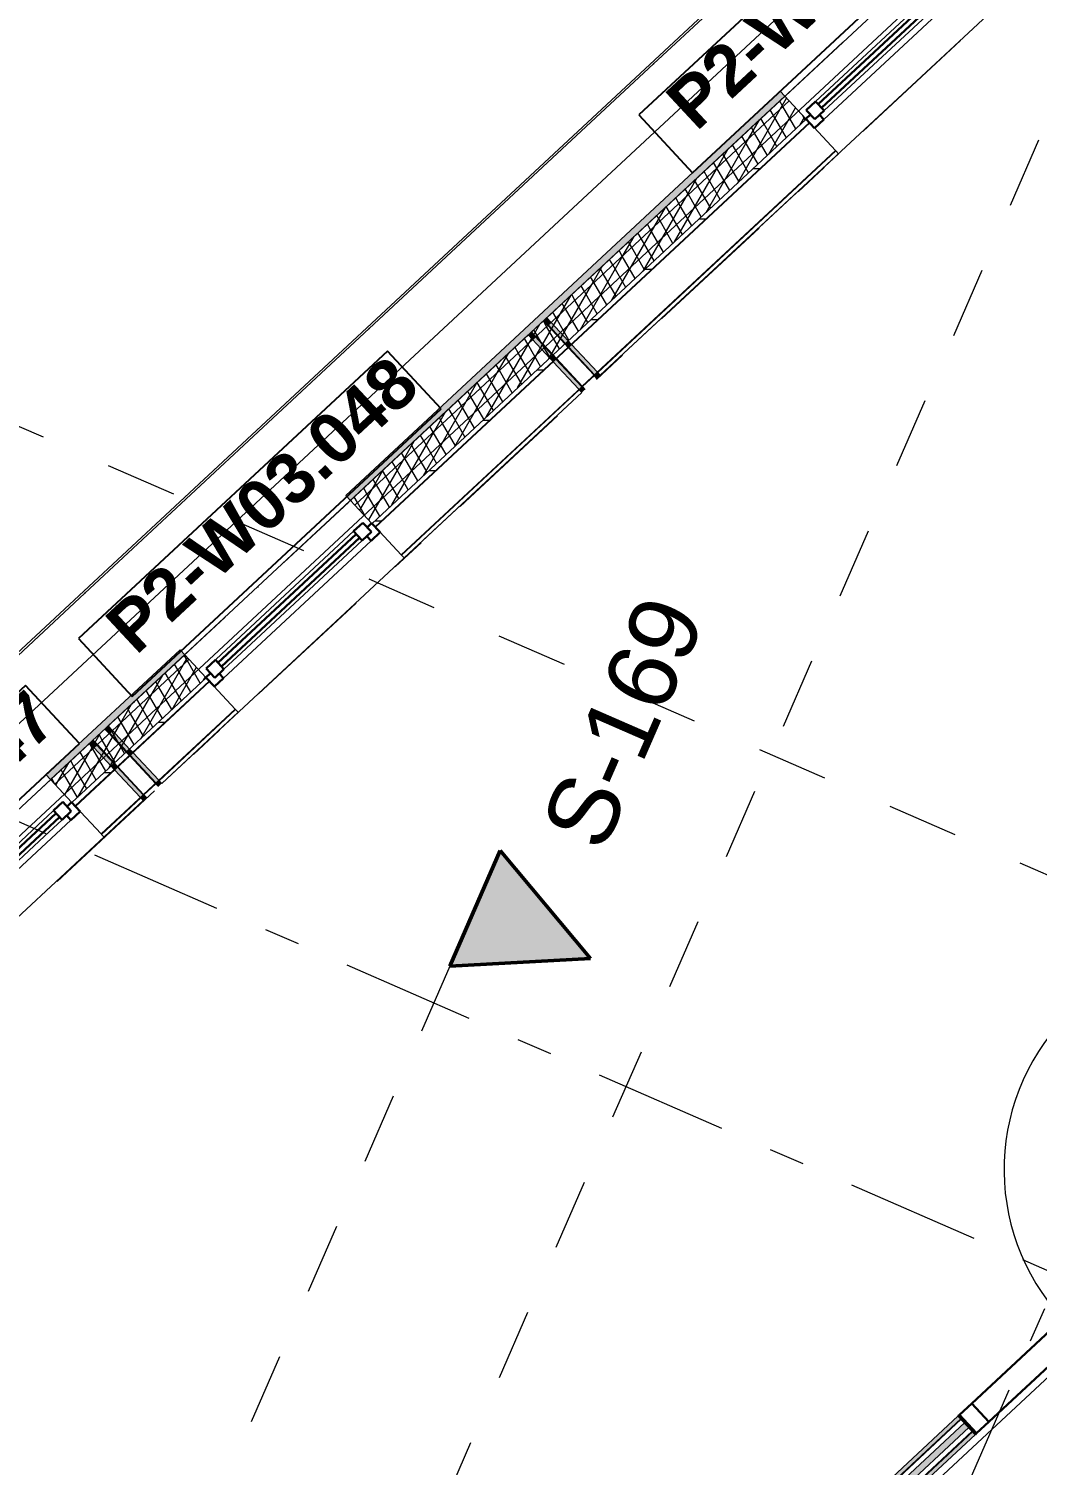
# Model space of a CAD drawing. Header units: millimetres. Extents: x -50172 to 162135, y -142603 to 4572.
# Drawn here: x -23865 to -19858, y -25751 to -20045 of the extents above; entities that cross this region are included whole.
import ezdxf
from ezdxf.enums import TextEntityAlignment as Align

# ---------------------------------------------------------------- set-up
doc = ezdxf.new("R2010")
doc.units = ezdxf.units.MM
doc.header["$MEASUREMENT"] = 0
for name, pattern in [('Dashed', [564.444447, 282.222223, -282.222223]), ('Dot & Dashed', [670.277762, 352.777767, -176.388884, 0, -141.111112]), ('Double Dashed', [1093.611073, 529.166651, -211.666656, 141.111112, -211.666656])]:
    doc.linetypes.add(name, pattern=pattern)
for name, color, linetype in [('A-25-M_Curtain_Wall', 7, 'Continuous'), ('A-25-M_Wall_Ext', 7, 'Continuous'), ('A-95-MC_Marker_Section_P2.Marker', 7, 'Continuous'), ('New_A-05-M_Gross_Int_Circulation', 7, 'Continuous'), ('New_A-15-MG_Structural_Grid_Phase_2', 7, 'Continuous'), ('New_A-20-M_Floor_Slab', 7, 'Continuous'), ('New_A-25-M_Curtain_Wall', 7, 'Continuous'), ('New_A-25-M_Wall_Ext', 7, 'Continuous'), ('New_A-25-M_Wall_Int', 7, 'Continuous'), ('New_ArchiCAD Doors', 7, 'Continuous'), ('New_ArchiCAD Window Markers', 7, 'Continuous'), ('New_ArchiCAD Windows', 7, 'Continuous')]:
    doc.layers.add(name, color=color, linetype=linetype)
for name, color, linetype, lineweight, true_color in [('A-25-M_Curtain_Wall_Pen_No__69', 7, 'Continuous', 20, 0x606060), ('A-95-MC_Marker_Section_P2.Marker_Pen_No__25', 7, 'Continuous', 50, 0x2a2a2a), ('New_A-05-M_Gross_Int_Circulation_Pen_No__74', 7, 'Continuous', 20, 0x606060), ('New_A-15-MG_Structural_Grid_Phase_2_Pen_No__222', 7, 'Continuous', 13, 0x65af33), ('New_A-25-M_Wall_Ext_Pen_No__107', 7, 'Continuous', 15, 0xa6a6a6), ('New_A-25-M_Wall_Int_Pen_No__107', 7, 'Continuous', 15, 0xa6a6a6), ('New_ArchiCAD Doors_Pen_No__43', 7, 'Continuous', 30, 0x444444), ('New_ArchiCAD Doors_Pen_No__63', 7, 'Continuous', 20, 0x606060), ('New_ArchiCAD Windows_Pen_No__23', 7, 'Continuous', 30, 0x2a2a2a)]:
    doc.layers.add(name, color=color, linetype=linetype, lineweight=lineweight, true_color=true_color)
for name, color, linetype, lineweight in [('A-25-M_Curtain_Wall_Pen_No__90', 8, 'Continuous', 20), ('A-25-M_Wall_Ext_Pen_No__87', 8, 'Continuous', 20), ('A-95-MC_Marker_Section_P2.Marker_Pen_No__1', 7, 'Continuous', 13), ('A-95-MC_Marker_Section_P2.Marker_Pen_No__6', 7, 'Continuous', 35), ('New_A-20-M_Floor_Slab_Pen_No__89', 8, 'Continuous', 20), ('New_A-25-M_Curtain_Wall_Pen_No__87', 8, 'Continuous', 20), ('New_A-25-M_Wall_Ext_Pen_No__1', 7, 'Continuous', 13), ('New_A-25-M_Wall_Int_Pen_No__1', 7, 'Continuous', 13), ('New_ArchiCAD Doors_Pen_No__1', 7, 'Continuous', 13), ('New_ArchiCAD Window Markers_Pen_No__1', 7, 'Continuous', 13), ('New_ArchiCAD Window Markers_Pen_No__5', 7, 'Continuous', 25), ('New_ArchiCAD Windows_Pen_No__1', 7, 'Continuous', 13), ('New_ArchiCAD Windows_Pen_No__101', 252, 'Continuous', 15), ('New_ArchiCAD Windows_Pen_No__3', 7, 'Continuous', 18), ('New_ArchiCAD Zone Stamps_Pen_No__6', 7, 'Continuous', 35)]:
    doc.layers.add(name, color=color, linetype=linetype, lineweight=lineweight)
doc.styles.add('GENERATED_STYLE_1', font='')
doc.styles.add('GENERATED_STYLE_3', font='')
doc.styles.add('GENERATED_STYLE_4', font='')
doc.styles.get('GENERATED_STYLE_1').set_extended_font_data('Arial', bold=True)
doc.styles.get('GENERATED_STYLE_3').set_extended_font_data('Arial')
doc.styles.get('GENERATED_STYLE_4').set_extended_font_data('Swis721 BT')
pattern_1 = [(60, (0, 0), (-43.30127, 25), []), (120, (0, 0), (43.30127, 25), [])]
pattern_2 = [(0, (0, 0), (0, 200), [])]
pattern_3 = [(222.9401, (0, 0), (-117.9931, 126.7976), [0, -100]), (222.9401, (22.4, -97.46), (-117.9931, 126.7976), [0, -100])]

# ---------------------------------------------------------------- blocks, each defined once
blk = doc.blocks.new('Corridor 02-Third_INB 3152_2_1', base_point=(-27291.1, -30973.4))
at = {"layer": 'New_A-05-M_Gross_Int_Circulation_Pen_No__74', "linetype": 'Continuous'}
blk.add_line((-6645.4, -13146), (-25292.6, -30497.4), dxfattribs=at)
at = {"layer": 'New_ArchiCAD Zone Stamps_Pen_No__6'}
for tag, height, style, p in [('ROOM_NAME', 250, 'GENERATED_STYLE_1', (-28123.9, -29413.8)), ('zoneNameLine2', 250, 'GENERATED_STYLE_1', (-28312.4, -29846)), ('ROOM_NUMBER', 200, 'GENERATED_STYLE_3', (-28500.8, -30266.7)), ('measuredAreaCode', 200, 'GENERATED_STYLE_3', (-28657.8, -30626.8)), ('ROOM_HOLES_PRM', 200, 'GENERATED_STYLE_3', (-28350.4, -30760.8)), ('DUMMY_649', 200, 'GENERATED_STYLE_3', (-27721.3, -31035.2)), ('DUMMY_650', 133.3, 'GENERATED_STYLE_3', (-27442, -31141.7))]:
    blk.add_attdef(tag, text='', height=height, rotation=336.4404, dxfattribs=dict(at, style=style)).set_placement(p, align=Align.TOP_LEFT)
blk = doc.blocks.new('Slab_1_1', base_point=(-21949.4, -20986.7))
at = {"layer": 'New_A-20-M_Floor_Slab_Pen_No__89', "linetype": 'Continuous', "flags": 128}
blk.add_lwpolyline([(19341.1, -30335.3), (2041.7, -22791.9), (9993.6, -4555.7), (6071.3, -2845.4), (6261, -2410.4), (4700.2, -1729.9), (4510.6, -2164.8), (4033.4, -1956.7), (2040.8, -6526.2), (-3151, -4262.3), (-10733.6, -11317.1), (-11116.4, -10905.7), (-21949.5, -20986.6), (-21949.4, -20986.7), (-35033.8, -33162.5)], dxfattribs=at)
blk = doc.blocks.new('Curtain Wall_5_1')
at = {"layer": 'New_A-25-M_Curtain_Wall_Pen_No__87', "linetype": 'Continuous'}
for p, q in [((-21382.9, -20184.9), (-20253.3, -19133.7)), ((-22512.4, -21236), (-21382.9, -20184.9)), ((-23642, -22287.2), (-22512.4, -21236)), ((-24771.6, -23338.3), (-23642, -22287.2))]:
    blk.add_line(p, q, dxfattribs=at)
for p in [(-21382.9, -20184.9), (-22512.4, -21236), (-23642, -22287.2)]:
    blk.add_point(p, dxfattribs=at)
blk = doc.blocks.new('*X368')
at = {"layer": 'New_A-25-M_Wall_Int_Pen_No__107', "linetype": 'Continuous'}
blk.add_hatch(color=256, dxfattribs=at).paths.add_polyline_path([(-20147.3, -25582.3), (-21121, -26488.3), (-21103.9, -26506.6), (-20130.3, -25600.6)])
blk = doc.blocks.new('Door with Sidelight on Side 2 19_4')
at = {"layer": 'New_ArchiCAD Doors_Pen_No__1', "linetype": 'Continuous'}
for p, q in [((-755, 0), (-755, -15)), ((755, 0), (755, -15)), ((-755, -15), (-755, -18)), ((-755, -18), (-755, -37)), ((-755, -37), (-755, -62)), ((755, -15), (755, -18)), ((755, -18), (755, -37)), ((755, -37), (755, -62)), ((-755, -62), (-755, -82)), ((-755, -82), (-755, -85)), ((-755, -85), (-755, -100)), ((755, -62), (755, -82)), ((755, -82), (755, -85)), ((755, -85), (755, -100))]:
    blk.add_line(p, q, dxfattribs=at)
at = {"layer": 'New_ArchiCAD Doors_Pen_No__43', "linetype": 'Continuous'}
for p, q in [((-748, 0), (-755, 0)), ((-755, 0), (-755, -100)), ((-682, 0), (-748, 0)), ((-748, 0), (-748, -100)), ((-254, 0), (-682, 0)), ((-682, 0), (-682, -100)), ((-682, -100), (-682, 0)), ((-254, -100), (-254, 0)), ((-188, 0), (-254, 0)), ((-254, 0), (-254, -100)), ((-188, -100), (-188, 0)), ((748, 0), (682, 0)), ((682, 0), (682, -100)), ((748, 0), (755, 0)), ((748, -100), (748, 0)), ((755, 0), (755, -100)), ((-748, -100), (-755, -100)), ((-748, -100), (-682, -100)), ((-682, -100), (-254, -100)), ((-254, -100), (-188, -100)), ((682, -100), (748, -100)), ((748, -100), (755, -100))]:
    blk.add_line(p, q, dxfattribs=at)
at = {"layer": 'New_ArchiCAD Doors_Pen_No__63', "linetype": 'Continuous'}
blk.add_line((682, 0), (682, 870), dxfattribs=at)
blk.add_arc((682, 0), 870, 90, 180, dxfattribs=at)
blk = doc.blocks.new('Wall_36_1', base_point=(-25323.7, -30348.4))
at = {"layer": 'New_A-25-M_Wall_Int_Pen_No__107', "linetype": 'Continuous'}
for points in [[(-20172.5, -25555.2), (-20615.4, -25967.3), (-20605.2, -25978.3), (-20162.3, -25566.2)], [(-21088.3, -26523.5), (-21078, -26534.4), (-20104.4, -25628.4), (-20114.6, -25617.4)]]:
    blk.add_hatch(color=256, dxfattribs=at).paths.add_polyline_path(points)
at = {"layer": 'New_A-25-M_Wall_Int_Pen_No__107', "linetype": 'Continuous', "lineweight": 0, "true_color": 0x535353}
for points in [[(-20116.6, -25615.2), (-21090.3, -26521.3), (-21088.3, -26523.5), (-20114.6, -25617.4)], [(-20162.3, -25566.2), (-20616.2, -25988.5), (-20614.1, -25990.7), (-20160.2, -25568.4)]]:
    blk.add_hatch(color=251, dxfattribs=at).paths.add_polyline_path(points)
at = {"layer": 'New_A-25-M_Wall_Int_Pen_No__1', "linetype": 'Continuous'}
for p, q in [((-20172.5, -25555.2), (-20162.3, -25566.2)), ((-21121, -26488.3), (-20147.3, -25582.3)), ((-21103.9, -26506.6), (-20130.3, -25600.6)), ((-21090.3, -26521.3), (-20116.6, -25615.2)), ((-21088.3, -26523.5), (-20114.6, -25617.4)), ((-20614.1, -25990.7), (-20160.2, -25568.4)), ((-20605.2, -25978.3), (-20162.3, -25566.2)), ((-20162.3, -25566.2), (-20160.2, -25568.4)), ((-20160.2, -25568.4), (-20147.3, -25582.3)), ((-20147.3, -25582.3), (-20130.3, -25600.6)), ((-20130.3, -25600.6), (-20116.6, -25615.2)), ((-20116.6, -25615.2), (-20114.6, -25617.4)), ((-20114.6, -25617.4), (-20104.4, -25628.4))]:
    blk.add_line(p, q, dxfattribs=at)
at = {"layer": 'New_A-25-M_Wall_Int_Pen_No__1', "linetype": 'Continuous', "flags": 128}
for points in [[(-20172.5, -25555.2), (-20615.4, -25967.3)], [(-21078, -26534.4), (-20104.4, -25628.4)]]:
    blk.add_lwpolyline(points, dxfattribs=at)
at = {"layer": 'New_A-25-M_Wall_Int', "color": 250, "lineweight": 50, "true_color": 0x2a2a2a}
blk.add_blockref('*X368', (0, 0), dxfattribs=at)
at = {"layer": 'New_ArchiCAD Doors', "color": 251, "linetype": 'Continuous', "lineweight": 20, "true_color": 0x606060, "zscale": 1000, "rotation": 42.93845664641172}
blk.add_blockref('Door with Sidelight on Side 2 19_4', (-19619.8, -25040.9), dxfattribs=at)
blk = doc.blocks.new('Wall_211_1', base_point=(-34937.8, -33412.1))
at = {"layer": 'New_A-25-M_Wall_Ext_Pen_No__107', "linetype": 'Continuous', "lineweight": 0, "true_color": 0x535353}
for points in [[(-21803.2, -21223.7), (-21801, -21221.6), (-21818, -21203.3), (-21820.2, -21205.4)], [(-21735.1, -21296.9), (-21732.9, -21294.8), (-21801, -21221.6), (-21803.2, -21223.7)], [(-21852.3, -21269.3), (-21850.1, -21267.3), (-21867.1, -21249), (-21869.3, -21251)], [(-21784.1, -21342.5), (-21781.9, -21340.5), (-21850.1, -21267.3), (-21852.3, -21269.3)], [(-21771.9, -21355.7), (-21769.7, -21353.7), (-21781.9, -21340.5), (-21784.1, -21342.5)], [(-21722.8, -21310.1), (-21720.6, -21308), (-21732.9, -21294.8), (-21735.1, -21296.9)], [(-21721.5, -21311.5), (-21719.3, -21309.5), (-21720.6, -21308), (-21722.8, -21310.1)], [(-21619.3, -21421.3), (-21617.1, -21419.3), (-21719.3, -21309.5), (-21721.5, -21311.5)], [(-21770.5, -21357.2), (-21768.3, -21355.1), (-21769.7, -21353.7), (-21771.9, -21355.7)], [(-21668.3, -21467), (-21666.1, -21464.9), (-21768.3, -21355.1), (-21770.5, -21357.2)], [(-21617.9, -21422.8), (-21615.7, -21420.8), (-21617.1, -21419.3), (-21619.3, -21421.3)], [(-21607.7, -21433.8), (-21605.5, -21431.7), (-21615.7, -21420.8), (-21617.9, -21422.8)], [(-21667, -21468.5), (-21664.8, -21466.4), (-21666.1, -21464.9), (-21668.3, -21467)], [(-21656.7, -21479.4), (-21654.5, -21477.4), (-21664.8, -21466.4), (-21667, -21468.5)], [(-23545.5, -22845), (-23543.3, -22843), (-23560.4, -22824.7), (-23562.6, -22826.7)], [(-23594.6, -22890.7), (-23592.4, -22888.6), (-23609.4, -22870.3), (-23611.6, -22872.4)], [(-23477.4, -22918.2), (-23475.2, -22916.2), (-23543.3, -22843), (-23545.5, -22845)], [(-23526.4, -22963.9), (-23524.2, -22961.8), (-23592.4, -22888.6), (-23594.6, -22890.7)], [(-23465.1, -22931.4), (-23462.9, -22929.4), (-23475.2, -22916.2), (-23477.4, -22918.2)], [(-23463.8, -22932.9), (-23461.6, -22930.8), (-23462.9, -22929.4), (-23465.1, -22931.4)], [(-23361.6, -23042.7), (-23359.4, -23040.6), (-23461.6, -22930.8), (-23463.8, -22932.9)], [(-23514.2, -22977), (-23512, -22975), (-23524.2, -22961.8), (-23526.4, -22963.9)], [(-23512.8, -22978.5), (-23510.6, -22976.5), (-23512, -22975), (-23514.2, -22977)], [(-23410.6, -23088.3), (-23408.4, -23086.3), (-23510.6, -22976.5), (-23512.8, -22978.5)], [(-23360.2, -23044.1), (-23358, -23042.1), (-23359.4, -23040.6), (-23361.6, -23042.7)], [(-23350, -23055.1), (-23347.8, -23053.1), (-23358, -23042.1), (-23360.2, -23044.1)], [(-23409.3, -23089.8), (-23407.1, -23087.7), (-23408.4, -23086.3), (-23410.6, -23088.3)], [(-23399.1, -23100.8), (-23396.9, -23098.7), (-23407.1, -23087.7), (-23409.3, -23089.8)]]:
    blk.add_hatch(color=251, dxfattribs=at).paths.add_polyline_path(points)
at = {"layer": 'New_A-25-M_Wall_Ext_Pen_No__107', "linetype": 'Continuous'}
for points in [[(-21801, -21221.6), (-21790, -21211.4), (-21807.1, -21193.1), (-21818, -21203.3)], [(-21732.9, -21294.8), (-21721.9, -21284.6), (-21790, -21211.4), (-21801, -21221.6)], [(-21863.2, -21279.5), (-21852.3, -21269.3), (-21869.3, -21251), (-21880.3, -21261.2)], [(-21795.1, -21352.8), (-21784.1, -21342.5), (-21852.3, -21269.3), (-21863.2, -21279.5)], [(-21720.6, -21308), (-21709.6, -21297.8), (-21721.9, -21284.6), (-21732.9, -21294.8)], [(-21719.3, -21309.5), (-21708.3, -21299.3), (-21709.6, -21297.8), (-21720.6, -21308)], [(-21617.1, -21419.3), (-21606.1, -21409.1), (-21708.3, -21299.3), (-21719.3, -21309.5)], [(-21782.8, -21365.9), (-21771.9, -21355.7), (-21784.1, -21342.5), (-21795.1, -21352.8)], [(-21781.5, -21367.4), (-21770.5, -21357.2), (-21771.9, -21355.7), (-21782.8, -21365.9)], [(-21679.3, -21477.2), (-21668.3, -21467), (-21770.5, -21357.2), (-21781.5, -21367.4)], [(-21615.7, -21420.8), (-21604.7, -21410.5), (-21606.1, -21409.1), (-21617.1, -21419.3)], [(-21605.5, -21431.7), (-21594.5, -21421.5), (-21604.7, -21410.5), (-21615.7, -21420.8)], [(-21677.9, -21478.7), (-21667, -21468.5), (-21668.3, -21467), (-21679.3, -21477.2)], [(-21667.7, -21489.6), (-21656.7, -21479.4), (-21667, -21468.5), (-21677.9, -21478.7)], [(-23543.3, -22843), (-23532.3, -22832.8), (-23549.4, -22814.5), (-23560.4, -22824.7)], [(-23605.5, -22900.9), (-23594.6, -22890.7), (-23611.6, -22872.4), (-23622.6, -22882.6)], [(-23475.2, -22916.2), (-23464.2, -22906), (-23532.3, -22832.8), (-23543.3, -22843)], [(-23537.4, -22974.1), (-23526.4, -22963.9), (-23594.6, -22890.7), (-23605.5, -22900.9)], [(-23462.9, -22929.4), (-23452, -22919.1), (-23464.2, -22906), (-23475.2, -22916.2)], [(-23461.6, -22930.8), (-23450.6, -22920.6), (-23452, -22919.1), (-23462.9, -22929.4)], [(-23359.4, -23040.6), (-23348.4, -23030.4), (-23450.6, -22920.6), (-23461.6, -22930.8)], [(-23525.2, -22987.3), (-23514.2, -22977), (-23526.4, -22963.9), (-23537.4, -22974.1)], [(-23523.8, -22988.7), (-23512.8, -22978.5), (-23514.2, -22977), (-23525.2, -22987.3)], [(-23421.6, -23098.5), (-23410.6, -23088.3), (-23512.8, -22978.5), (-23523.8, -22988.7)], [(-23358, -23042.1), (-23347, -23031.9), (-23348.4, -23030.4), (-23359.4, -23040.6)], [(-23347.8, -23053.1), (-23336.8, -23042.9), (-23347, -23031.9), (-23358, -23042.1)], [(-23420.3, -23100), (-23409.3, -23089.8), (-23410.6, -23088.3), (-23421.6, -23098.5)], [(-23410, -23111), (-23399.1, -23100.8), (-23409.3, -23089.8), (-23420.3, -23100)]]:
    blk.add_hatch(color=256, dxfattribs=at).paths.add_polyline_path(points)
at = {"layer": 'A-25-M_Wall_Ext_Pen_No__87', "linetype": 'Continuous', "flags": 128}
for points in [[(-20137.9, -19639.9), (-21807.1, -21193.1)], [(-21594.5, -21421.5), (-19925.4, -19868.3)], [(-21880.3, -21261.2), (-23549.4, -22814.5)], [(-23336.8, -23042.9), (-21667.7, -21489.6)], [(-23622.6, -22882.6), (-25284.4, -24429)], [(-25071.8, -24657.4), (-23410, -23111)]]:
    blk.add_lwpolyline(points, dxfattribs=at)
at = {"layer": 'New_A-25-M_Wall_Ext_Pen_No__1', "linetype": 'Continuous'}
for p, q in [((-21803.2, -21223.7), (-21820.2, -21205.4)), ((-21801, -21221.6), (-21818, -21203.3)), ((-21790, -21211.4), (-21807.1, -21193.1)), ((-21735.1, -21296.9), (-21803.2, -21223.7)), ((-21732.9, -21294.8), (-21801, -21221.6)), ((-21721.9, -21284.6), (-21790, -21211.4)), ((-21880.3, -21261.2), (-21863.2, -21279.5)), ((-21869.3, -21251), (-21852.3, -21269.3)), ((-21850.1, -21267.3), (-21867.1, -21249)), ((-21863.2, -21279.5), (-21795.1, -21352.8)), ((-21852.3, -21269.3), (-21784.1, -21342.5)), ((-21781.9, -21340.5), (-21850.1, -21267.3)), ((-21709.6, -21297.8), (-21721.9, -21284.6)), ((-21769.7, -21353.7), (-21781.9, -21340.5)), ((-21722.8, -21310.1), (-21735.1, -21296.9)), ((-21720.6, -21308), (-21732.9, -21294.8)), ((-21721.5, -21311.5), (-21722.8, -21310.1)), ((-21619.3, -21421.3), (-21721.5, -21311.5)), ((-21719.3, -21309.5), (-21720.6, -21308)), ((-21617.1, -21419.3), (-21719.3, -21309.5)), ((-21708.3, -21299.3), (-21709.6, -21297.8)), ((-21606.1, -21409.1), (-21708.3, -21299.3)), ((-21795.1, -21352.8), (-21782.8, -21365.9)), ((-21784.1, -21342.5), (-21771.9, -21355.7)), ((-21782.8, -21365.9), (-21781.5, -21367.4)), ((-21781.5, -21367.4), (-21679.3, -21477.2)), ((-21771.9, -21355.7), (-21770.5, -21357.2)), ((-21770.5, -21357.2), (-21668.3, -21467)), ((-21768.3, -21355.1), (-21769.7, -21353.7)), ((-21666.1, -21464.9), (-21768.3, -21355.1)), ((-21617.9, -21422.8), (-21619.3, -21421.3)), ((-21607.7, -21433.8), (-21617.9, -21422.8)), ((-21615.7, -21420.8), (-21617.1, -21419.3)), ((-21605.5, -21431.7), (-21615.7, -21420.8)), ((-21604.7, -21410.5), (-21606.1, -21409.1)), ((-21594.5, -21421.5), (-21604.7, -21410.5)), ((-21679.3, -21477.2), (-21677.9, -21478.7)), ((-21677.9, -21478.7), (-21667.7, -21489.6)), ((-21668.3, -21467), (-21667, -21468.5)), ((-21667, -21468.5), (-21656.7, -21479.4)), ((-21664.8, -21466.4), (-21666.1, -21464.9)), ((-21654.5, -21477.4), (-21664.8, -21466.4)), ((-23543.3, -22843), (-23560.4, -22824.7)), ((-23532.3, -22832.8), (-23549.4, -22814.5)), ((-23611.6, -22872.4), (-23594.6, -22890.7)), ((-23592.4, -22888.6), (-23609.4, -22870.3)), ((-23545.5, -22845), (-23562.6, -22826.7)), ((-23477.4, -22918.2), (-23545.5, -22845)), ((-23475.2, -22916.2), (-23543.3, -22843)), ((-23464.2, -22906), (-23532.3, -22832.8)), ((-23622.6, -22882.6), (-23605.5, -22900.9)), ((-23605.5, -22900.9), (-23537.4, -22974.1)), ((-23594.6, -22890.7), (-23526.4, -22963.9)), ((-23524.2, -22961.8), (-23592.4, -22888.6)), ((-23465.1, -22931.4), (-23477.4, -22918.2)), ((-23462.9, -22929.4), (-23475.2, -22916.2)), ((-23463.8, -22932.9), (-23465.1, -22931.4)), ((-23452, -22919.1), (-23464.2, -22906)), ((-23361.6, -23042.7), (-23463.8, -22932.9)), ((-23461.6, -22930.8), (-23462.9, -22929.4)), ((-23359.4, -23040.6), (-23461.6, -22930.8)), ((-23450.6, -22920.6), (-23452, -22919.1)), ((-23348.4, -23030.4), (-23450.6, -22920.6)), ((-23537.4, -22974.1), (-23525.2, -22987.3)), ((-23526.4, -22963.9), (-23514.2, -22977)), ((-23525.2, -22987.3), (-23523.8, -22988.7)), ((-23512, -22975), (-23524.2, -22961.8)), ((-23523.8, -22988.7), (-23421.6, -23098.5)), ((-23514.2, -22977), (-23512.8, -22978.5)), ((-23512.8, -22978.5), (-23410.6, -23088.3)), ((-23510.6, -22976.5), (-23512, -22975)), ((-23408.4, -23086.3), (-23510.6, -22976.5)), ((-23360.2, -23044.1), (-23361.6, -23042.7)), ((-23350, -23055.1), (-23360.2, -23044.1)), ((-23358, -23042.1), (-23359.4, -23040.6)), ((-23347.8, -23053.1), (-23358, -23042.1)), ((-23347, -23031.9), (-23348.4, -23030.4)), ((-23336.8, -23042.9), (-23347, -23031.9)), ((-23421.6, -23098.5), (-23420.3, -23100)), ((-23420.3, -23100), (-23410, -23111)), ((-23410.6, -23088.3), (-23409.3, -23089.8)), ((-23409.3, -23089.8), (-23399.1, -23100.8)), ((-23407.1, -23087.7), (-23408.4, -23086.3)), ((-23396.9, -23098.7), (-23407.1, -23087.7))]:
    blk.add_line(p, q, dxfattribs=at)
blk = doc.blocks.new('Standard grid marker_21')
at = {"layer": 'New_A-15-MG_Structural_Grid_Phase_2_Pen_No__222', "linetype": 'Double Dashed'}
blk.add_line((2642.7, 0), (48997.9, 0), dxfattribs=at)
at = {"layer": 'New_A-15-MG_Structural_Grid_Phase_2_Pen_No__222', "style": 'GENERATED_STYLE_4'}
blk.add_attdef('AC_MarkerText_1', text='', height=350, rotation=113.5, dxfattribs=at).set_placement((-500, -1294.1), align=Align.MIDDLE_CENTER)
blk = doc.blocks.new('Beam_5_1', base_point=(-34630.1, -33125.7))
at = {"layer": 'A-25-M_Curtain_Wall_Pen_No__69', "linetype": 'Dot & Dashed'}
blk.add_line((-34630.1, -33125.7), (-10910.7, -11053.4), dxfattribs=at)
at = {"layer": 'A-25-M_Curtain_Wall_Pen_No__90', "linetype": 'Continuous'}
for p, q in [((-34942.9, -32791.2), (-11222.7, -10718.1)), ((-34575.8, -33183.7), (-10856.6, -11111.5))]:
    blk.add_line(p, q, dxfattribs=at)
blk = doc.blocks.new('Window 19_7')
at = {"layer": 'New_ArchiCAD Windows_Pen_No__1', "linetype": 'Continuous'}
for p, q in [((-450, 150), (-450, 123)), ((-450, 123), (-450, 98)), ((450, 123), (450, 150)), ((450, 98), (450, 123)), ((-450, 98), (-450, 0)), ((450, 0), (450, 98)), ((-450, 0), (-450, -2)), ((-450, -2), (-450, -20)), ((-450, -20), (-450, -22)), ((-450, -22), (-450, -172)), ((450, -2), (450, 0)), ((450, -20), (450, -2)), ((450, -22), (450, -20)), ((450, -172), (450, -22)), ((-450, -172), (-450, -174)), ((-450, -174), (-450, -189)), ((450, -174), (450, -172)), ((450, -189), (450, -174))]:
    blk.add_line(p, q, dxfattribs=at)
at = {"layer": 'New_ArchiCAD Windows_Pen_No__101', "linetype": 'Continuous'}
for p, q in [((-342, 25), (-373.9, 25)), ((375, 25), (-290.9, 25)), ((-400, -50), (400, -50)), ((375, -25), (-279.9, -25))]:
    blk.add_line(p, q, dxfattribs=at)
at = {"layer": 'New_ArchiCAD Windows_Pen_No__23', "linetype": 'Continuous'}
for p, q in [((-425, 0), (-450, 0)), ((-425, 25), (-425, -25)), ((-375, 25), (-425, 25)), ((-375, -25), (-375, 25)), ((375, 10), (-375, 10)), ((375, 25), (375, -25)), ((425, 25), (375, 25)), ((425, -25), (425, 25)), ((-450, 0), (-450, -50)), ((-450, -50), (-400, -50)), ((-425, -25), (-375, -25)), ((-400, -50), (-400, -25)), ((-375, -10), (375, -10)), ((375, -25), (425, -25)), ((400, -25), (400, -50)), ((400, -50), (450, -50)), ((450, 0), (425, 0)), ((450, -50), (450, 0))]:
    blk.add_line(p, q, dxfattribs=at)
at = {"layer": 'New_ArchiCAD Windows_Pen_No__3', "linetype": 'Continuous'}
for p, q in [((-375, 25), (-373.9, 25)), ((-342, 25), (-290.9, 25)), ((-375, -25), (-279.9, -25))]:
    blk.add_line(p, q, dxfattribs=at)
blk = doc.blocks.new('Window Stamp 18_11')
at = {"layer": 'New_ArchiCAD Window Markers_Pen_No__5', "linetype": 'Continuous'}
for p, q in [((925.5, -339), (-751.6, -339)), ((-751.6, -339), (-751.6, -653.3)), ((925.5, -339), (-751.6, -339)), ((925.5, -653.3), (925.5, -339)), ((-751.6, -653.3), (925.5, -653.3))]:
    blk.add_line(p, q, dxfattribs=at)
at = {"layer": 'New_ArchiCAD Window Markers_Pen_No__1', "style": 'GENERATED_STYLE_1'}
blk.add_attdef('AC_WIDO_ID', text='', height=200, rotation=180, dxfattribs=at).set_placement((849.3, -273.9), align=Align.BOTTOM_LEFT)
blk = doc.blocks.new('Window 19_8')
at = {"layer": 'New_ArchiCAD Windows_Pen_No__1', "linetype": 'Continuous'}
for p, q in [((-450, 123), (-450, 150)), ((-450, 98), (-450, 123)), ((450, 150), (450, 123)), ((450, 123), (450, 98)), ((-450, 0), (-450, 98)), ((450, 98), (450, 0)), ((450, 0), (450, -2)), ((-450, -2), (-450, 0)), ((-450, -20), (-450, -2)), ((-450, -22), (-450, -20)), ((-450, -172), (-450, -22)), ((450, -2), (450, -20)), ((450, -20), (450, -22)), ((450, -22), (450, -172)), ((-450, -174), (-450, -172)), ((-450, -189), (-450, -174)), ((450, -172), (450, -174)), ((450, -174), (450, -189))]:
    blk.add_line(p, q, dxfattribs=at)
at = {"layer": 'New_ArchiCAD Windows_Pen_No__101', "linetype": 'Continuous'}
for p, q in [((-342, 25), (-373.9, 25)), ((375, 25), (-290.9, 25)), ((-400, -50), (400, -50)), ((375, -25), (-279.9, -25))]:
    blk.add_line(p, q, dxfattribs=at)
at = {"layer": 'New_ArchiCAD Windows_Pen_No__23', "linetype": 'Continuous'}
for p, q in [((-425, -25), (-425, 25)), ((-425, 25), (-375, 25)), ((-375, 25), (-375, -25)), ((-375, 10), (375, 10)), ((375, -25), (375, 25)), ((375, 25), (425, 25)), ((425, 25), (425, -25)), ((-450, -50), (-450, 0)), ((-450, 0), (-425, 0)), ((-400, -50), (-450, -50)), ((-375, -25), (-425, -25)), ((-400, -25), (-400, -50)), ((375, -10), (-375, -10)), ((425, -25), (375, -25)), ((400, -50), (400, -25)), ((450, -50), (400, -50)), ((425, 0), (450, 0)), ((450, 0), (450, -50))]:
    blk.add_line(p, q, dxfattribs=at)
at = {"layer": 'New_ArchiCAD Windows_Pen_No__3', "linetype": 'Continuous'}
for p, q in [((-375, 25), (-373.9, 25)), ((-342, 25), (-290.9, 25)), ((-375, -25), (-279.9, -25))]:
    blk.add_line(p, q, dxfattribs=at)
blk = doc.blocks.new('Window Stamp 18_12')
at = {"layer": 'New_ArchiCAD Window Markers_Pen_No__5', "linetype": 'Continuous'}
for p, q in [((715.9, -332.3), (-961.1, -332.3)), ((-961.1, -332.3), (-961.1, -646.6)), ((715.9, -332.3), (-961.1, -332.3)), ((715.9, -646.6), (715.9, -332.3)), ((-961.1, -646.6), (715.9, -646.6))]:
    blk.add_line(p, q, dxfattribs=at)
at = {"layer": 'New_ArchiCAD Window Markers_Pen_No__1', "style": 'GENERATED_STYLE_1'}
blk.add_attdef('AC_WIDO_ID', text='', height=200, rotation=180, dxfattribs=at).set_placement((639.7, -267.2), align=Align.BOTTOM_LEFT)
blk = doc.blocks.new('Window 19_9')
at = {"layer": 'New_ArchiCAD Windows_Pen_No__1', "linetype": 'Continuous'}
for p, q in [((-450, 150), (-450, 123)), ((-450, 123), (-450, 98)), ((450, 123), (450, 150)), ((450, 98), (450, 123)), ((-450, 98), (-450, 0)), ((450, 0), (450, 98)), ((-450, 0), (-450, -2)), ((-450, -2), (-450, -20)), ((-450, -20), (-450, -22)), ((-450, -22), (-450, -172)), ((450, -2), (450, 0)), ((450, -20), (450, -2)), ((450, -22), (450, -20)), ((450, -172), (450, -22)), ((-450, -172), (-450, -174)), ((-450, -174), (-450, -189)), ((450, -174), (450, -172)), ((450, -189), (450, -174))]:
    blk.add_line(p, q, dxfattribs=at)
at = {"layer": 'New_ArchiCAD Windows_Pen_No__101', "linetype": 'Continuous'}
for p, q in [((-342, 25), (-373.9, 25)), ((375, 25), (-290.9, 25)), ((-400, -50), (400, -50)), ((375, -25), (-279.9, -25))]:
    blk.add_line(p, q, dxfattribs=at)
at = {"layer": 'New_ArchiCAD Windows_Pen_No__23', "linetype": 'Continuous'}
for p, q in [((-425, 25), (-425, -25)), ((-375, 25), (-425, 25)), ((-375, -25), (-375, 25)), ((375, 10), (-375, 10)), ((375, 25), (375, -25)), ((425, 25), (375, 25)), ((425, -25), (425, 25)), ((-450, 0), (-450, -50)), ((-425, 0), (-450, 0)), ((-450, -50), (-400, -50)), ((-425, -25), (-375, -25)), ((-400, -50), (-400, -25)), ((-375, -10), (375, -10)), ((375, -25), (425, -25)), ((400, -25), (400, -50)), ((400, -50), (450, -50)), ((450, 0), (425, 0)), ((450, -50), (450, 0))]:
    blk.add_line(p, q, dxfattribs=at)
at = {"layer": 'New_ArchiCAD Windows_Pen_No__3', "linetype": 'Continuous'}
for p, q in [((-375, 25), (-373.9, 25)), ((-342, 25), (-290.9, 25)), ((-375, -25), (-279.9, -25))]:
    blk.add_line(p, q, dxfattribs=at)
blk = doc.blocks.new('Window Stamp 18_13')
at = {"layer": 'New_ArchiCAD Window Markers_Pen_No__5', "linetype": 'Continuous'}
for p, q in [((1045.4, -339), (-631.6, -339)), ((-631.6, -339), (-631.6, -653.3)), ((1045.4, -339), (-631.6, -339)), ((1045.4, -653.3), (1045.4, -339)), ((-631.6, -653.3), (1045.4, -653.3))]:
    blk.add_line(p, q, dxfattribs=at)
at = {"layer": 'New_ArchiCAD Window Markers_Pen_No__1', "style": 'GENERATED_STYLE_1'}
blk.add_attdef('AC_WIDO_ID', text='', height=200, rotation=180, dxfattribs=at).set_placement((969.2, -273.8), align=Align.BOTTOM_LEFT)
blk = doc.blocks.new('Wall_252_1', base_point=(-10929.1, -11033.6))
at = {"layer": 'New_A-25-M_Wall_Ext_Pen_No__107', "linetype": 'Continuous'}
for points in [[(-20879.7, -20293.2), (-22604.8, -21898.6), (-22586.4, -21918.4), (-20861.3, -20313)], [(-21605.5, -21431.7), (-21594.5, -21421.5), (-21604.7, -21410.5), (-21615.7, -21420.8)], [(-21667.7, -21489.6), (-21656.7, -21479.4), (-21667, -21468.5), (-21677.9, -21478.7)], [(-23263.7, -22511.7), (-23796.8, -23007.8), (-23778.4, -23027.6), (-23245.3, -22531.5)], [(-23347.8, -23053.1), (-23336.8, -23042.9), (-23347, -23031.9), (-23358, -23042.1)], [(-23410, -23111), (-23399.1, -23100.8), (-23409.3, -23089.8), (-23420.3, -23100)]]:
    blk.add_hatch(color=256, dxfattribs=at).paths.add_polyline_path(points)
h = blk.add_hatch(dxfattribs=at)
h.set_pattern_fill('Batt_Insulation_0001', color=256, style=0, pattern_type=2)
h.set_pattern_definition(pattern_1)
h.paths.add_polyline_path([(-20861.3, -20313), (-22586.4, -21918.4), (-22569.4, -21936.7), (-20844.2, -20331.3)])
h = blk.add_hatch(dxfattribs=at)
h.set_pattern_fill('Batt_Insulation_0001', color=256, style=0, pattern_type=2)
h.set_pattern_definition(pattern_1)
h.paths.add_polyline_path([(-20844.2, -20331.3), (-22569.4, -21936.7), (-22501.3, -22009.9), (-20776.1, -20404.5)])
h = blk.add_hatch(dxfattribs=at)
h.set_pattern_fill('Plywood_0001', color=256, style=0, pattern_type=2)
h.set_pattern_definition(pattern_2)
h.paths.add_polyline_path([(-20776.1, -20404.5), (-22501.3, -22009.9), (-22489, -22023.1), (-20763.8, -20417.7)])
at = {"layer": 'New_A-25-M_Wall_Ext_Pen_No__107', "linetype": 'Continuous', "lineweight": 0, "true_color": 0x535353}
for points in [[(-20763.8, -20417.7), (-22489, -22023.1), (-22487.7, -22024.5), (-20762.5, -20419.2)], [(-21664.8, -21466.4), (-20658.9, -20530.4), (-20660.3, -20529), (-21666.1, -21464.9)], [(-21607.7, -21433.8), (-21605.5, -21431.7), (-21615.7, -21420.8), (-21617.9, -21422.8)], [(-21668.3, -21467), (-22385.5, -22134.3), (-22384.1, -22135.8), (-21667, -21468.5)], [(-21667, -21468.5), (-21664.8, -21466.4), (-21666.1, -21464.9), (-21668.3, -21467)], [(-21656.7, -21479.4), (-21654.5, -21477.4), (-21664.8, -21466.4), (-21667, -21468.5)], [(-23147.9, -22636.2), (-23681, -23132.2), (-23679.6, -23133.7), (-23146.5, -22637.6)], [(-23407.1, -23087.7), (-23043, -22748.9), (-23044.3, -22747.5), (-23408.4, -23086.3)], [(-23350, -23055.1), (-23347.8, -23053.1), (-23358, -23042.1), (-23360.2, -23044.1)], [(-23410.6, -23088.3), (-23577.4, -23243.5), (-23576.1, -23245), (-23409.3, -23089.8)], [(-23409.3, -23089.8), (-23407.1, -23087.7), (-23408.4, -23086.3), (-23410.6, -23088.3)], [(-23399.1, -23100.8), (-23396.9, -23098.7), (-23407.1, -23087.7), (-23409.3, -23089.8)]]:
    blk.add_hatch(color=251, dxfattribs=at).paths.add_polyline_path(points)
at = {"layer": 'New_A-25-M_Wall_Ext_Pen_No__107', "linetype": 'Continuous'}
h = blk.add_hatch(dxfattribs=at)
h.set_pattern_fill('Plaster_0001', color=256, style=0, pattern_type=2)
h.set_pattern_definition(pattern_3)
h.paths.add_polyline_path([(-21594.5, -21421.5), (-20648.7, -20541.4), (-20658.9, -20530.4), (-21604.7, -21410.5)])
h = blk.add_hatch(dxfattribs=at)
h.set_pattern_fill('Plaster_0001', color=256, style=0, pattern_type=2)
h.set_pattern_definition(pattern_3)
h.paths.add_polyline_path([(-21677.9, -21478.7), (-22384.1, -22135.8), (-22373.9, -22146.8), (-21667.7, -21489.6)])
h = blk.add_hatch(dxfattribs=at)
h.set_pattern_fill('Batt_Insulation_0001', color=256, style=0, pattern_type=2)
h.set_pattern_definition(pattern_1)
h.paths.add_polyline_path([(-23245.3, -22531.5), (-23778.4, -23027.6), (-23761.3, -23045.9), (-23228.3, -22549.8)])
h = blk.add_hatch(dxfattribs=at)
h.set_pattern_fill('Batt_Insulation_0001', color=256, style=0, pattern_type=2)
h.set_pattern_definition(pattern_1)
h.paths.add_polyline_path([(-23228.3, -22549.8), (-23761.3, -23045.9), (-23693.2, -23119.1), (-23160.1, -22623)])
h = blk.add_hatch(dxfattribs=at)
h.set_pattern_fill('Plywood_0001', color=256, style=0, pattern_type=2)
h.set_pattern_definition(pattern_2)
h.paths.add_polyline_path([(-23160.1, -22623), (-23693.2, -23119.1), (-23681, -23132.2), (-23147.9, -22636.2)])
h = blk.add_hatch(dxfattribs=at)
h.set_pattern_fill('Plaster_0001', color=256, style=0, pattern_type=2)
h.set_pattern_definition(pattern_3)
h.paths.add_polyline_path([(-23336.8, -23042.9), (-23032.8, -22759.9), (-23043, -22748.9), (-23347, -23031.9)])
h = blk.add_hatch(dxfattribs=at)
h.set_pattern_fill('Plaster_0001', color=256, style=0, pattern_type=2)
h.set_pattern_definition(pattern_3)
h.paths.add_polyline_path([(-23420.3, -23100), (-23576.1, -23245), (-23565.8, -23256), (-23410, -23111)])
at = {"layer": 'New_A-25-M_Wall_Ext_Pen_No__1', "linetype": 'Continuous'}
for p, q in [((-20861.3, -20313), (-22586.4, -21918.4)), ((-20844.2, -20331.3), (-22569.4, -21936.7)), ((-20776.1, -20404.5), (-22501.3, -22009.9)), ((-20763.8, -20417.7), (-22489, -22023.1)), ((-20762.5, -20419.2), (-22487.7, -22024.5)), ((-20660.3, -20529), (-21666.1, -21464.9)), ((-20658.9, -20530.4), (-21604.7, -21410.5)), ((-21617.9, -21422.8), (-21664.8, -21466.4)), ((-21607.7, -21433.8), (-21617.9, -21422.8)), ((-21604.7, -21410.5), (-21615.7, -21420.8)), ((-21605.5, -21431.7), (-21615.7, -21420.8)), ((-21594.5, -21421.5), (-21604.7, -21410.5)), ((-21668.3, -21467), (-22385.5, -22134.3)), ((-21677.9, -21478.7), (-22384.1, -22135.8)), ((-21667, -21468.5), (-21677.9, -21478.7)), ((-21677.9, -21478.7), (-21667.7, -21489.6)), ((-21666.1, -21464.9), (-21668.3, -21467)), ((-21667, -21468.5), (-21656.7, -21479.4)), ((-21654.5, -21477.4), (-21664.8, -21466.4)), ((-23245.3, -22531.5), (-23778.4, -23027.6)), ((-23228.3, -22549.8), (-23761.3, -23045.9)), ((-23160.1, -22623), (-23693.2, -23119.1)), ((-23147.9, -22636.2), (-23681, -23132.2)), ((-23146.5, -22637.6), (-23679.6, -23133.7)), ((-23044.3, -22747.5), (-23408.4, -23086.3)), ((-23043, -22748.9), (-23347, -23031.9)), ((-23360.2, -23044.1), (-23407.1, -23087.7)), ((-23350, -23055.1), (-23360.2, -23044.1)), ((-23347, -23031.9), (-23358, -23042.1)), ((-23347.8, -23053.1), (-23358, -23042.1)), ((-23336.8, -23042.9), (-23347, -23031.9)), ((-23410.6, -23088.3), (-23577.4, -23243.5)), ((-23420.3, -23100), (-23576.1, -23245)), ((-23409.3, -23089.8), (-23420.3, -23100)), ((-23420.3, -23100), (-23410, -23111)), ((-23408.4, -23086.3), (-23410.6, -23088.3)), ((-23409.3, -23089.8), (-23399.1, -23100.8)), ((-23396.9, -23098.7), (-23407.1, -23087.7))]:
    blk.add_line(p, q, dxfattribs=at)
at = {"layer": 'New_A-25-M_Wall_Ext_Pen_No__1', "linetype": 'Continuous', "flags": 128}
for points in [[(-20879.7, -20293.2), (-22604.8, -21898.6)], [(-21594.5, -21421.5), (-20648.7, -20541.4)], [(-22373.9, -22146.8), (-21667.7, -21489.6)], [(-23263.7, -22511.7), (-23796.8, -23007.8)], [(-23336.8, -23042.9), (-23032.8, -22759.9)], [(-23565.8, -23256), (-23410, -23111)]]:
    blk.add_lwpolyline(points, dxfattribs=at)
at = {"layer": 'New_ArchiCAD Window Markers'}
ref = blk.add_blockref('Window Stamp 18_11', (-20319.3, -20234.9), dxfattribs=dict(at, rotation=222.9401050489002))
ref.add_attrib('AC_WIDO_ID', 'P2-W03.049', dxfattribs={"layer": 'New_ArchiCAD Window Markers_Pen_No__1', "color": 7, "height": 200, "rotation": 42.9401, "style": 'GENERATED_STYLE_1'}).set_placement((-21172, -20500.2), align=Align.BOTTOM_LEFT)
ref = blk.add_blockref('Window Stamp 18_12', (-22703.3, -22453.3), dxfattribs=dict(at, rotation=222.9401050489002))
ref.add_attrib('AC_WIDO_ID', 'P2-W03.048', dxfattribs={"layer": 'New_ArchiCAD Window Markers_Pen_No__1', "color": 7, "height": 200, "rotation": 42.9401, "style": 'GENERATED_STYLE_1'}).set_placement((-23398, -22580.8), align=Align.BOTTOM_LEFT)
ref = blk.add_blockref('Window Stamp 18_13', (-23895.3, -23562.5), dxfattribs=dict(at, rotation=222.9401050489002))
ref.add_attrib('AC_WIDO_ID', 'P2-W03.047', dxfattribs={"layer": 'New_ArchiCAD Window Markers_Pen_No__1', "color": 7, "height": 200, "rotation": 42.9401, "style": 'GENERATED_STYLE_1'}).set_placement((-24835.7, -23909.4), align=Align.BOTTOM_LEFT)
at = {"layer": 'New_ArchiCAD Windows', "color": 251, "linetype": 'Continuous', "lineweight": 20, "true_color": 0x606060, "xscale": -1, "zscale": 1000, "rotation": 42.94010504890028}
for name, p in [('Window 19_7', (-20448, -20096.5)), ('Window 19_9', (-24024, -23424.2))]:
    blk.add_blockref(name, p, dxfattribs=at)
at = {"layer": 'New_ArchiCAD Windows', "color": 251, "linetype": 'Continuous', "lineweight": 20, "true_color": 0x606060, "zscale": 1000, "rotation": 42.94010504890028}
blk.add_blockref('Window 19_8', (-22832.1, -22315), dxfattribs=at)
blk = doc.blocks.new('Standard grid marker_28')
at = {"layer": 'New_A-15-MG_Structural_Grid_Phase_2_Pen_No__222', "linetype": 'Double Dashed'}
blk.add_line((705.1, 0), (53258.1, 0), dxfattribs=at)
at = {"layer": 'New_A-15-MG_Structural_Grid_Phase_2_Pen_No__222', "style": 'GENERATED_STYLE_4'}
for tag, p in [('AC_MarkerText_1_0', (-500, 38.7)), ('AC_MarkerText_1_1', (54463.2, 38.7))]:
    blk.add_attdef(tag, text='', height=350, rotation=180, dxfattribs=at).set_placement(p, align=Align.MIDDLE_CENTER)
blk = doc.blocks.new('Standard grid marker_36')
at = {"layer": 'New_A-15-MG_Structural_Grid_Phase_2_Pen_No__222', "linetype": 'Double Dashed'}
blk.add_line((18746, 0), (39496.4, 0), dxfattribs=at)
at = {"layer": 'New_A-15-MG_Structural_Grid_Phase_2_Pen_No__222', "style": 'GENERATED_STYLE_4'}
for tag, p in [('AC_MarkerText_1_0', (-500, 41.2)), ('AC_MarkerText_1_1', (58742.4, 41.2))]:
    blk.add_attdef(tag, text='', height=350, rotation=270, dxfattribs=at).set_placement(p, align=Align.MIDDLE_CENTER)
blk = doc.blocks.new('Cutting Plane_3_1', base_point=(-25330.5, -21002.6))
at = {"layer": 'A-95-MC_Marker_Section_P2.Marker_Pen_No__1', "linetype": 'Dashed'}
blk.add_line((-25101.3, -21102.5), (22391.9, -41811.9), dxfattribs=at)
blk = doc.blocks.new('Cutting Plane_6_1', base_point=(-15692.4, -10945.9))
at = {"layer": 'A-95-MC_Marker_Section_P2.Marker_Pen_No__1', "linetype": 'Dashed'}
blk.add_line((-15792.3, -11175), (-22371.9, -26264.1), dxfattribs=at)
blk = doc.blocks.new('Cutting Plane_8_1', base_point=(-22091.6, -23538.9))
at = {"layer": 'A-95-MC_Marker_Section_P2.Marker_Pen_No__25', "linetype": 'Continuous'}
blk.add_hatch(color=256, dxfattribs=at).paths.add_polyline_path([(-21991.7, -23309.7), (-22191.5, -23768), (-21633.3, -23738.7)])
at = {"layer": 'A-95-MC_Marker_Section_P2.Marker_Pen_No__1', "linetype": 'Dashed'}
blk.add_line((-22191.5, -23768), (-26033.4, -32578.7), dxfattribs=at)
at = {"layer": 'A-95-MC_Marker_Section_P2.Marker_Pen_No__25', "linetype": 'Continuous'}
for p, q in [((-21991.7, -23309.7), (-22191.5, -23768)), ((-21633.3, -23738.7), (-21991.7, -23309.7)), ((-22191.5, -23768), (-21633.3, -23738.7))]:
    blk.add_line(p, q, dxfattribs=at)
at = {"layer": 'A-95-MC_Marker_Section_P2.Marker_Pen_No__6', "insert": (-21580.5, -23325.3), "char_height": 275, "attachment_point": 7, "rotation": 66.4404, "style": 'GENERATED_STYLE_4'}
blk.add_mtext('\\A1;{\\fSwis721 BT|b0|i0|c0|p34;S-169}', dxfattribs=at)

msp = doc.modelspace()

# ---------------------------------------------------------------- block references
at = {"layer": 'A-25-M_Curtain_Wall', "color": 8, "lineweight": 20}
msp.add_blockref('Beam_5_1', (-34630.1, -33125.7), dxfattribs=at)
at = {"layer": 'A-25-M_Wall_Ext', "color": 250, "lineweight": 50, "true_color": 0x2a2a2a}
msp.add_blockref('Wall_211_1', (-34937.8, -33412.1), dxfattribs=at)
at = {"layer": 'A-95-MC_Marker_Section_P2.Marker'}
for name, p in [('Cutting Plane_6_1', (-15692.4, -10945.9)), ('Cutting Plane_3_1', (-25330.5, -21002.6)), ('Cutting Plane_8_1', (-22091.6, -23538.9))]:
    msp.add_blockref(name, p, dxfattribs=at)
at = {"layer": 'New_A-05-M_Gross_Int_Circulation', "linetype": 'Continuous'}
msp.add_blockref('Corridor 02-Third_INB 3152_2_1', (-27291.1, -30973.4), dxfattribs=at)
at = {"layer": 'New_A-15-MG_Structural_Grid_Phase_2', "color": 8, "linetype": 'Continuous', "lineweight": 15, "zscale": 1000}
for name, p, rotation in [('Standard grid marker_36', (-30734.1, -50137), 66.44041158399293), ('Standard grid marker_21', (3387.7, 1823.7), 222.9404146370858), ('Standard grid marker_28', (22639.6, -43491.3), 156.4404115839929)]:
    msp.add_blockref(name, p, dxfattribs=dict(at, rotation=rotation))
at = {"layer": 'New_A-20-M_Floor_Slab', "color": 8, "linetype": 'Continuous', "lineweight": 20}
msp.add_blockref('Slab_1_1', (-21949.4, -20986.7), dxfattribs=at)
at = {"layer": 'New_A-25-M_Curtain_Wall', "linetype": 'Continuous', "lineweight": 0}
msp.add_blockref('Curtain Wall_5_1', (0, 0), dxfattribs=at)
at = {"layer": 'New_A-25-M_Wall_Ext', "color": 250, "lineweight": 50, "true_color": 0x2a2a2a}
msp.add_blockref('Wall_252_1', (-10929.1, -11033.6), dxfattribs=at)
at = {"layer": 'New_A-25-M_Wall_Int', "color": 250, "lineweight": 50, "true_color": 0x2a2a2a}
msp.add_blockref('Wall_36_1', (-25323.7, -30348.4), dxfattribs=at)

doc.saveas('drawing.dxf')
